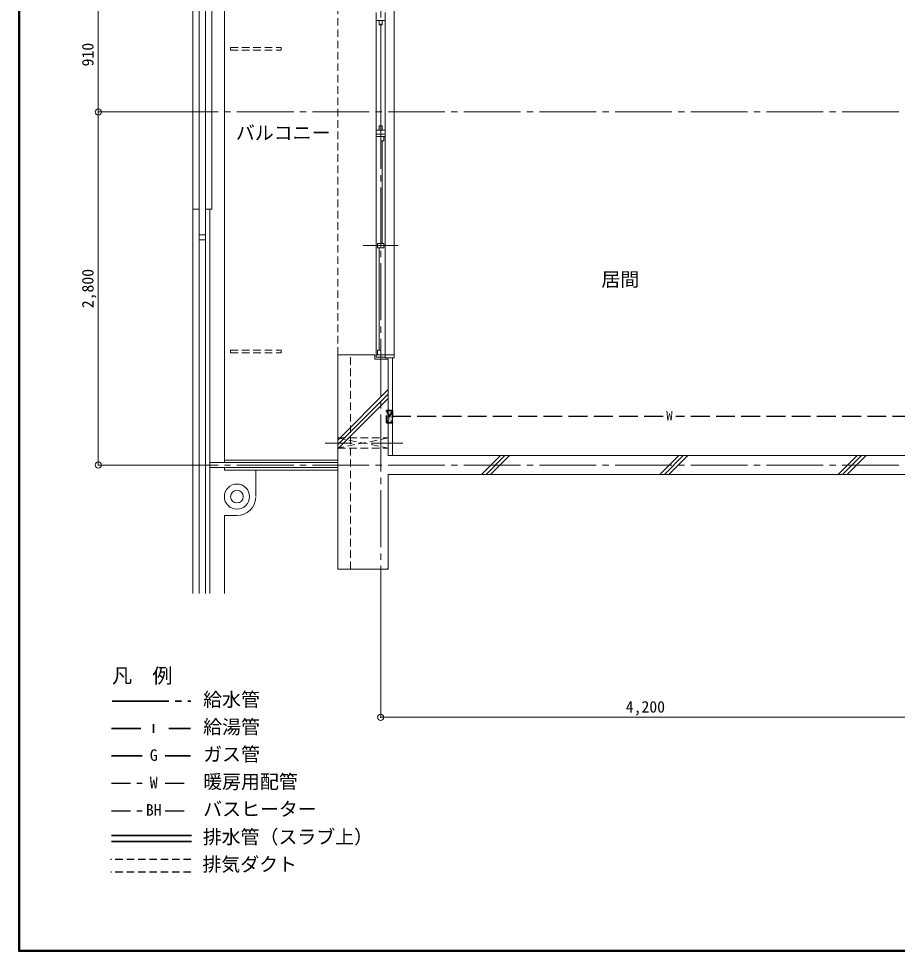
# Model space of a CAD drawing. Units: millimetres at full size, sheet at 1:50. Extents: x -9674 to 9699, y -6794 to 6791.
# Drawn here: x -9674 to -2704, y -6794 to 602 of the extents above; entities that cross this region are included whole.
import ezdxf
from ezdxf.enums import TextEntityAlignment as Align

# ---------------------------------------------------------------- set-up
doc = ezdxf.new("R2010")
doc.units = ezdxf.units.MM
doc.header["$LTSCALE"] = 50
doc.header["$PDMODE"] = 32
doc.header["$PDSIZE"] = 50
for name, pattern in [('CHAIN1', [8, 5, -1, 1, -1]), ('CHAIN2', [12, 9, -1, 1, -1]), ('DASHED1', [1.8, 1.2, -0.6]), ('DASHED3', [4, 3, -1])]:
    doc.linetypes.add(name, pattern=pattern)
for name, color, linetype, lineweight in [('0-0_図面枠', 7, 'Continuous', 9), ('1-0_芯', 134, 'CHAIN2', 9), ('1-1_躯体', 134, 'Continuous', 9), ('1-3_建具', 134, 'Continuous', 9), ('1-6_ﾊﾞﾙｺﾆｰ・階段', 134, 'Continuous', 9), ('1-7_その他', 134, 'DASHED1', 9), ('1-8_ハッチ', 134, 'Continuous', 9), ('1-B_寸法', 134, 'Continuous', 9), ('1-C_梁', 134, 'DASHED1', 9), ('2-0_芯', 3, 'Continuous', 35), ('2-2', 5, 'DASHED3', 25), ('2-9_金物', 1, 'CHAIN2', 35), ('2-A_文字', 6, 'Continuous', 35), ('2-C', 2, 'DASHED1', 25)]:
    doc.layers.add(name, color=color, linetype=linetype, lineweight=lineweight)
doc.layers.add('1-A_文字', color=134, linetype='Continuous')
doc.layers.add('2-F_補助線', color=7, linetype='Continuous')
doc.styles.add('ＭＳ ゴシック', font='')
doc.styles.get('ＭＳ ゴシック').set_extended_font_data('MS Gothic')

msp = doc.modelspace()

# ---------------------------------------------------------------- linework, layer by layer
at = {"layer": '0-0_図面枠'}
for p, q in [((-9673.92, 6791.43), (-9673.92, -6793.93)), ((-9672.16, 6789.66), (-9672.16, -6792.16)), ((-9670.4, 6787.9), (-9670.4, -6790.4)), ((-9668.64, -6788.64), (-9668.64, 6786.14)), ((-9666.87, 6784.38), (-9666.87, -6786.88)), ((-9665.11, 6782.61), (-9665.11, -6785.11)), ((-9663.35, 6780.85), (-9663.35, -6783.35)), ((-9673.92, -6793.93), (9698.92, -6793.93)), ((-9672.16, -6792.16), (9697.16, -6792.16)), ((-9670.4, -6790.4), (9695.4, -6790.4)), ((9693.64, -6788.64), (-9668.64, -6788.64)), ((-9666.87, -6786.88), (9691.87, -6786.88)), ((-9665.11, -6785.11), (9690.11, -6785.11)), ((-9663.35, -6783.35), (9688.35, -6783.35))]:
    msp.add_line(p, q, dxfattribs=at)
at = {"layer": '1-0_芯'}
for p, q in [((-6802.5, -4188.13), (-6802.5, 4241.87)), ((-8542.5, -138.13), (2697.5, -138.13)), ((-8542.5, -2938.13), (8067.5, -2938.13))]:
    msp.add_line(p, q, dxfattribs=at)
at = {"layer": '1-1_躯体'}
for p, q in [((-7142.5, -2063.13), (-6847.5, -2063.13)), ((-7142.5, -3763.13), (-7142.5, -2063.13)), ((-6847.5, -2098.13), (-6847.5, -2063.13)), ((-6742.5, -2098.13), (-6847.5, -2098.13)), ((-6742.5, -2863.13), (-6742.5, -2098.13)), ((5957.5, -2863.13), (-6742.5, -2863.13)), ((5957.5, -3013.13), (-6742.5, -3013.13))]:
    msp.add_line(p, q, dxfattribs=at)
at = {"layer": '1-1_躯体', "linetype": 'DASHED1'}
msp.add_line((-7042.5, -3763.13), (-7042.5, -2063.13), dxfattribs=at)
at = {"layer": '1-1_躯体'}
msp.add_lwpolyline([(-7142.5, -3763.13), (-6742.5, -3763.13), (-6742.5, -3013.13)], dxfattribs=at)
at = {"layer": '1-3_建具'}
for p, q in [((-6695.5, -2063.13), (-6695.5, 2366.87)), ((-6837.5, 571.87), (-6837.5, 651.87)), ((-6767.5, 651.87), (-6767.5, 571.87)), ((-6767.5, 586.87), (-6837.5, 586.87)), ((-6837.5, 571.87), (-6837.5, -268.13)), ((-6814.5, 551.87), (-6814.5, 586.87)), ((-6790.5, 551.87), (-6814.5, 551.87)), ((-6802.5, -248.13), (-6802.5, 551.87)), ((-6790.5, 551.87), (-6790.5, 586.87)), ((-6767.5, 571.87), (-6767.5, -268.13)), ((-6837.5, -268.13), (-6837.5, -348.13)), ((-6767.5, -283.13), (-6837.5, -283.13)), ((-6790.5, -248.13), (-6814.5, -248.13)), ((-6814.5, -248.13), (-6814.5, -283.13)), ((-6790.5, -248.13), (-6790.5, -283.13)), ((-6767.5, -348.13), (-6767.5, -268.13)), ((-6837.5, -313.13), (-6767.5, -313.13)), ((-6767.5, -333.13), (-6837.5, -333.13)), ((-6837.5, -348.13), (-6837.5, -2048.13)), ((-6802.5, -368.13), (-6802.5, -333.13)), ((-6778.5, -368.13), (-6802.5, -368.13)), ((-6790.5, -368.13), (-6790.5, -1180.63)), ((-6778.5, -368.13), (-6778.5, -333.13)), ((-6767.5, -348.13), (-6767.5, -2048.13)), ((-6778.5, -1180.63), (-6826.5, -1180.63)), ((-6826.5, -1180.63), (-6826.5, -1215.63)), ((-6802.5, -1180.63), (-6802.5, -1215.63)), ((-6940.98, -1198.13), (-6664.02, -1198.13)), ((-6814.5, -2028.13), (-6814.5, -1215.63)), ((-6837.5, -2083.13), (-6837.5, -2048.13)), ((-6767.5, -2063.13), (-6837.5, -2063.13)), ((-6826.5, -2028.13), (-6826.5, -2063.13)), ((-6767.5, -2048.13), (-6767.5, -2063.13)), ((-6767.5, -2088.13), (-6767.5, -2063.13)), ((-6837.5, -2083.13), (-6767.5, -2083.13)), ((-6695.5, -2088.13), (-6767.5, -2088.13))]:
    msp.add_line(p, q, dxfattribs=at)
for points in [[(-6778.5, -1180.63), (-6778.5, -1215.63), (-6826.5, -1215.63)], [(-6826.5, -2028.13), (-6802.5, -2028.13), (-6802.5, -2063.13)], [(-6695.5, -2088.13), (-6695.5, -2063.13), (-6767.5, -2063.13)]]:
    msp.add_lwpolyline(points, dxfattribs=at)
at = {"layer": '1-6_ﾊﾞﾙｺﾆｰ・階段'}
for p, q in [((-8292.5, -3956.85), (-8292.5, 2865.87)), ((-8242.5, -3956.85), (-8242.5, 2850.76)), ((-8192.5, -3956.85), (-8192.5, 2835.66)), ((-8042.5, -2918.13), (-8042.5, 2791.87)), ((-8292.5, -908.13), (-8242.5, -908.13)), ((-8192.5, -908.13), (-8142.5, -908.13)), ((-8157.5, -3956.85), (-8157.5, -908.13)), ((-8242.5, -1113.13), (-8192.5, -1113.13)), ((-8242.5, -1153.13), (-8192.5, -1153.13)), ((-7142.5, -2918.13), (-8157.5, -2918.13)), ((-7142.5, -2958.13), (-8157.5, -2958.13)), ((-7142.5, -2898.13), (-8042.5, -2898.13)), ((-8042.5, -2978.13), (-8042.5, -2958.13)), ((-7142.5, -2978.13), (-8042.5, -2978.13)), ((-7792.5, -3188.13), (-7792.5, -2978.13)), ((-7942.5, -3338.13), (-8042.5, -3338.13)), ((-8042.5, -3338.13), (-8042.5, -3956.85))]:
    msp.add_line(p, q, dxfattribs=at)
msp.add_lwpolyline([(-8142.5, -908.13), (-8142.5, 2820.55), (-7962.1, 3091.87)], dxfattribs=at)
for radius in [100, 50]:
    msp.add_circle((-7942.5, -3188.13), radius, dxfattribs=at)
msp.add_arc((-7942.5, -3188.13), 150, 270, 357.77329, dxfattribs=at)
at = {"layer": '1-7_その他'}
for p, q in [((-7992.5, 371.87), (-7592.5, 371.87)), ((-7992.5, 351.87), (-7992.5, 371.87)), ((-7992.5, -2028.13), (-7592.5, -2028.13)), ((-7992.5, -2048.13), (-7992.5, -2028.13)), ((-7142.5, -2723.13), (-6742.5, -2723.13)), ((-7142.5, -2723.13), (-6742.5, -2803.13)), ((-6742.5, -2723.13), (-7142.5, -2803.13)), ((-7142.5, -2803.13), (-6742.5, -2803.13))]:
    msp.add_line(p, q, dxfattribs=at)
at = {"layer": '1-7_その他', "linetype": 'CHAIN1'}
msp.add_line((-6627.5, -2763.13), (-7242.5, -2763.13), dxfattribs=at)
at = {"layer": '1-7_その他'}
for points in [[(-7992.5, 351.87), (-7592.5, 351.87), (-7592.5, 371.87)], [(-7992.5, -2048.13), (-7592.5, -2048.13), (-7592.5, -2028.13)]]:
    msp.add_lwpolyline(points, dxfattribs=at)
at = {"layer": '1-8_ハッチ'}
for p, q in [((-6707.5, -2863.13), (-6707.5, -2088.13)), ((-7142.5, -2739.5), (-6742.5, -2339.5)), ((-7142.5, -2774.86), (-6742.5, -2374.86)), ((-7142.5, -2810.21), (-6742.5, -2410.21)), ((-6001.91, -3013.13), (-5851.91, -2863.13)), ((-5966.56, -3013.13), (-5816.56, -2863.13)), ((-5931.2, -3013.13), (-5781.2, -2863.13)), ((-4587.7, -3013.13), (-4437.7, -2863.13)), ((-4552.34, -3013.13), (-4402.34, -2863.13)), ((-4516.99, -3013.13), (-4366.99, -2863.13)), ((-3173.49, -3013.13), (-3023.49, -2863.13)), ((-3138.13, -3013.13), (-2988.13, -2863.13)), ((-3102.78, -3013.13), (-2952.78, -2863.13)), ((-6751.91, -3763.13), (-6742.5, -3753.72))]:
    msp.add_line(p, q, dxfattribs=at)
at = {"layer": '1-B_寸法'}
for p, q in [((-9042.5, -138.13), (-9042.5, 771.87)), ((-9042.5, -2938.13), (-9042.5, -138.13)), ((-9042.5, -138.13), (-8542.5, -138.13)), ((-9042.5, -2938.13), (-8542.5, -2938.13)), ((-6802.5, -4938.13), (-6802.5, -4188.13)), ((-6802.5, -4938.13), (-2602.5, -4938.13))]:
    msp.add_line(p, q, dxfattribs=at)
for p in [(-9042.5, -138.13), (-9042.5, -2938.13), (-6802.5, -4938.13)]:
    msp.add_point(p, dxfattribs=at)
at = {"layer": '1-C_梁'}
msp.add_line((-7142.5, -2063.13), (-7142.5, 2366.87), dxfattribs=at)
at = {"layer": '2-0_芯'}
for p, q in [((-8938.03, -5876.3), (-8303.88, -5876.3)), ((-8938.03, -5922.12), (-8303.88, -5922.12))]:
    msp.add_line(p, q, dxfattribs=at)
at = {"layer": '2-2', "color": 4, "linetype": 'DASHED1', "lineweight": 35}
for p, q in [((-6707.5, -2504.01), (-6757.5, -2604.01)), ((-6757.5, -2504.01), (-6707.5, -2604.01)), ((-6757.5, -2604.01), (-6757.5, -2504.01)), ((-6757.5, -2504.01), (-6707.5, -2504.01)), ((-6707.5, -2504.01), (-6707.5, -2604.01)), ((-6757.5, -2604.01), (-6707.5, -2604.01))]:
    msp.add_line(p, q, dxfattribs=at)
at = {"layer": '2-2'}
for p, q in [((-4561.96, -2554.01), (-6707.5, -2554.01)), ((-1992.3, -2554.01), (-4461.96, -2554.01)), ((-8936.39, -5461.4), (-8694.52, -5461.4)), ((-8510.6, -5461.4), (-8310.08, -5461.4)), ((-8936.39, -5678.61), (-8694.52, -5678.61)), ((-8510.6, -5678.61), (-8310.08, -5678.61))]:
    msp.add_line(p, q, dxfattribs=at)
at = {"layer": '2-2', "color": 4, "linetype": 'Continuous', "lineweight": 35}
for p, q in [((-8936.39, -5244.2), (-8694.52, -5244.2)), ((-8510.6, -5244.2), (-8310.08, -5244.2))]:
    msp.add_line(p, q, dxfattribs=at)
at = {"layer": '2-2', "color": 150}
msp.add_solid([(-6757.5, -2504.01), (-6757.5, -2604.01), (-6707.5, -2504.01), (-6707.5, -2604.01)], dxfattribs=at)
at = {"layer": '2-9_金物'}
msp.add_line((-8933.22, -4809.79), (-8307.58, -4809.79), dxfattribs=at)
at = {"layer": '2-A_文字'}
for p, q in [((-8936.39, -5026.99), (-8705.48, -5026.99)), ((-8603.97, -5061.41), (-8603.97, -4992.58)), ((-8483.97, -5026.99), (-8310.08, -5026.99))]:
    msp.add_line(p, q, dxfattribs=at)
at = {"layer": '2-C'}
for p, q in [((-8307.14, -6066.41), (-8944.46, -6066.41)), ((-8307.14, -6166.41), (-8942.19, -6166.41))]:
    msp.add_line(p, q, dxfattribs=at)

# ---------------------------------------------------------------- texts
at = {"layer": '1-A_文字', "style": 'ＭＳ ゴシック'}
for s, p in [('バルコニー', (-7950.69, -391.04)), ('居間', (-5051.59, -1553.63))]:
    msp.add_text(s, height=110, dxfattribs=at).set_placement(p, align=Align.BOTTOM_LEFT)
at = {"layer": '1-B_寸法', "style": 'ＭＳ ゴシック'}
for s, p in [('910', (-9052.5, 223.12)), ('2,800', (-9052.5, -1694.38))]:
    msp.add_text(s, height=91.64, rotation=90, dxfattribs=at).set_placement(p, align=Align.BOTTOM_LEFT)
msp.add_text('4,200', height=91.64, dxfattribs=at).set_placement((-4858.75, -4928.13), align=Align.BOTTOM_LEFT)
at = {"layer": '2-2', "color": 7, "style": 'ＭＳ ゴシック'}
for s, height, p in [('W', 73.31, (-4536.96, -2604.01)), ('G', 91.64, (-8633.81, -5311.22)), ('W', 91.64, (-8633.81, -5528.43)), ('BH', 91.64, (-8665.06, -5745.63))]:
    msp.add_text(s, height=height, dxfattribs=at).set_placement(p, align=Align.BOTTOM_LEFT)
at = {"layer": '2-F_補助線', "style": 'ＭＳ ゴシック'}
for s, height, p in [('凡\u3000例', 117.3, (-8933.22, -4701.51)), ('給水管', 110, (-8210.36, -4884.79)), ('給湯管', 110, (-8210.36, -5101.99)), ('ガス管', 110, (-8210.36, -5319.2)), ('暖房用配管', 110, (-8210.36, -5536.4)), ('バスヒーター', 110, (-8210.36, -5753.61)), ('排水管（スラブ上）', 110, (-8213.53, -5974.21)), ('排気ダクト', 110, (-8216.69, -6191.41))]:
    msp.add_text(s, height=height, dxfattribs=at).set_placement(p, align=Align.BOTTOM_LEFT)

doc.saveas('drawing.dxf')
